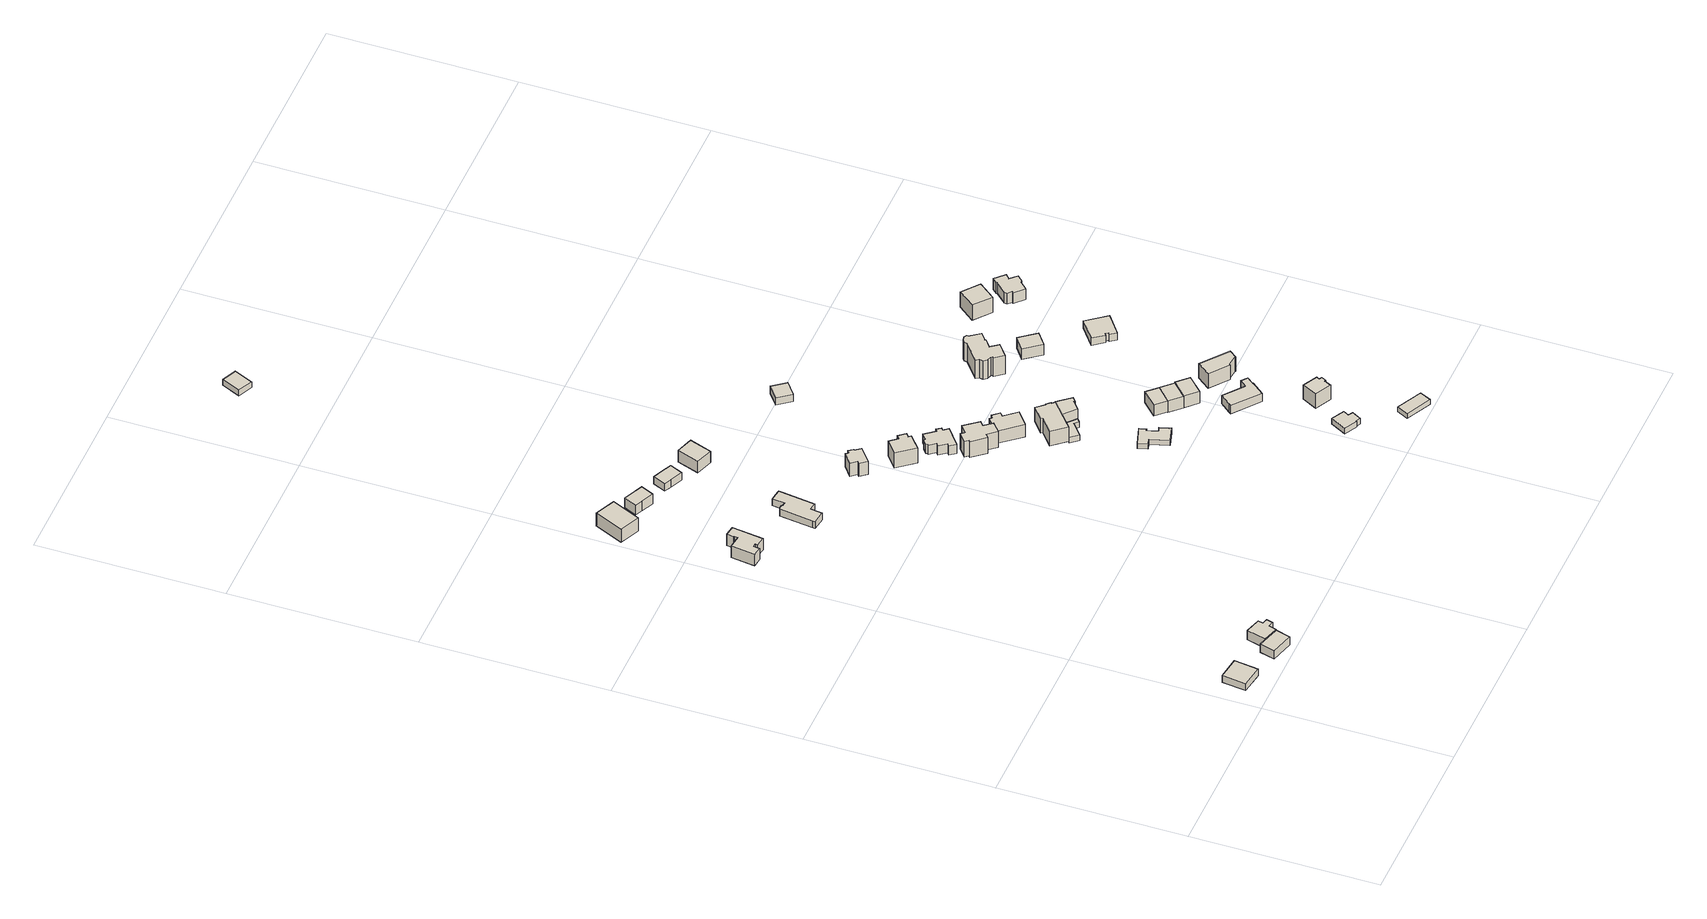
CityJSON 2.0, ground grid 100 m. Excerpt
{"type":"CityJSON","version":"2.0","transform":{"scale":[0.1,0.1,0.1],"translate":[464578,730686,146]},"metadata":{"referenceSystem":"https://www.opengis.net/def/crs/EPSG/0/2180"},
"CityObjects":{
"building1":{"type":"Building","attributes":{"przestNazw":"PL.PZGiK.336.BDOT10k","zrodloDach":"ALS_II","aktZrodla":"2024","roofType":"1000","measuredHeight":4.4},"geometry":[{"type":"Solid","lod":"1","boundaries":[[[[0,1,2,3]],[[2,4,5,3]],[[1,6,4,2]],[[0,7,6,1]],[[3,5,7,0]],[[4,6,7,5]]]]}]},
"building2":{"type":"Building","attributes":{"przestNazw":"PL.PZGiK.336.BDOT10k","zrodloDach":"ALS_II","aktZrodla":"2024","roofType":"1000","measuredHeight":5.22},"geometry":[{"type":"Solid","lod":"1","boundaries":[[[[8,9,10,11,12]],[[11,13,14,12]],[[10,15,13,11]],[[9,16,15,10]],[[8,17,16,9]],[[12,14,17,8]],[[13,15,16,17,14]]]]}]},
"building3":{"type":"Building","attributes":{"przestNazw":"PL.PZGiK.336.BDOT10k","zrodloDach":"ALS_II","aktZrodla":"2024","roofType":"1000","measuredHeight":6.08},"geometry":[{"type":"Solid","lod":"1","boundaries":[[[[18,19,20,21,22,23,24,25]],[[24,26,27,25]],[[23,28,26,24]],[[22,29,28,23]],[[21,30,29,22]],[[20,31,30,21]],[[19,32,31,20]],[[18,33,32,19]],[[25,27,33,18]],[[26,28,29,30,31,32,33,27]]]]}]},
"building4":{"type":"Building","attributes":{"przestNazw":"PL.PZGiK.336.BDOT10k","zrodloDach":"ALS_II","aktZrodla":"2024","roofType":"1000","measuredHeight":7.22},"geometry":[{"type":"Solid","lod":"1","boundaries":[[[[34,35,36,37,38,39,40,41,42,43,44,45,46]],[[45,47,48,46]],[[44,49,47,45]],[[43,50,49,44]],[[42,51,50,43]],[[41,52,51,42]],[[40,53,52,41]],[[39,54,53,40]],[[38,55,54,39]],[[37,56,55,38]],[[36,57,56,37]],[[35,58,57,36]],[[34,59,58,35]],[[46,48,59,34]],[[47,49,50,51,52,53,54,55,56,57,58,59,48]]]]}]},
"building5":{"type":"Building","attributes":{"przestNazw":"PL.PZGiK.336.BDOT10k","zrodloDach":"ALS_II","aktZrodla":"2024","roofType":"1000","measuredHeight":8.35},"geometry":[{"type":"Solid","lod":"1","boundaries":[[[[60,61,62,63]],[[62,64,65,63]],[[61,66,64,62]],[[60,67,66,61]],[[63,65,67,60]],[[64,66,67,65]]]]}]},
"building6":{"type":"Building","attributes":{"przestNazw":"PL.PZGiK.336.BDOT10k","zrodloDach":"ALS_II","aktZrodla":"2024","roofType":"1000","measuredHeight":6.3},"geometry":[{"type":"Solid","lod":"1","boundaries":[[[[68,69,70,71,72,73]],[[72,74,75,73]],[[71,76,74,72]],[[70,77,76,71]],[[69,78,77,70]],[[68,79,78,69]],[[73,75,79,68]],[[74,76,77,78,79,75]]]]}]},
"building7":{"type":"Building","attributes":{"przestNazw":"PL.PZGiK.336.BDOT10k","zrodloDach":"ALS_II","aktZrodla":"2024","roofType":"1000","measuredHeight":4.42},"geometry":[{"type":"Solid","lod":"1","boundaries":[[[[80,81,82,83,84,85,86,87,88,89,90,91,92,93,94,95,96]],[[95,97,98,96]],[[94,99,97,95]],[[93,100,99,94]],[[92,101,100,93]],[[91,102,101,92]],[[90,103,102,91]],[[89,104,103,90]],[[88,105,104,89]],[[87,106,105,88]],[[86,107,106,87]],[[85,108,107,86]],[[84,109,108,85]],[[83,110,109,84]],[[82,111,110,83]],[[81,112,111,82]],[[80,113,112,81]],[[96,98,113,80]],[[97,99,100,101,102,103,104,105,106,107,108,109,110,111,112,113,98]]]]}]},
"building8":{"type":"Building","attributes":{"przestNazw":"PL.PZGiK.336.BDOT10k","zrodloDach":"ALS_II","aktZrodla":"2024","roofType":"1000","measuredHeight":4.76},"geometry":[{"type":"Solid","lod":"1","boundaries":[[[[114,115,116,117,118,119]],[[118,120,121,119]],[[117,122,120,118]],[[116,123,122,117]],[[115,124,123,116]],[[114,125,124,115]],[[119,121,125,114]],[[120,122,123,124,125,121]]]]}]},
"building9":{"type":"Building","attributes":{"przestNazw":"PL.PZGiK.336.BDOT10k","zrodloDach":"ALS_II","aktZrodla":"2024","roofType":"1000","measuredHeight":7.4},"geometry":[{"type":"Solid","lod":"1","boundaries":[[[[126,127,128,129]],[[128,130,131,129]],[[127,132,130,128]],[[126,133,132,127]],[[129,131,133,126]],[[130,132,133,131]]]]}]},
"building10":{"type":"Building","attributes":{"przestNazw":"PL.PZGiK.336.BDOT10k","zrodloDach":"ALS_II","aktZrodla":"2024","roofType":"1000","measuredHeight":8.39},"geometry":[{"type":"Solid","lod":"1","boundaries":[[[[134,135,136,137,138,139,140,141,142,143]],[[142,144,145,143]],[[141,146,144,142]],[[140,147,146,141]],[[139,148,147,140]],[[138,149,148,139]],[[137,150,149,138]],[[136,151,150,137]],[[135,152,151,136]],[[134,153,152,135]],[[143,145,153,134]],[[144,146,147,148,149,150,151,152,153,145]]]]}]},
"building11":{"type":"Building","attributes":{"przestNazw":"PL.PZGiK.336.BDOT10k","zrodloDach":"ALS_II","aktZrodla":"2024","roofType":"1000","measuredHeight":9.65},"geometry":[{"type":"Solid","lod":"1","boundaries":[[[[154,155,156,157,158,159,160,161]],[[160,162,163,161]],[[159,164,162,160]],[[158,165,164,159]],[[157,166,165,158]],[[156,167,166,157]],[[155,168,167,156]],[[154,169,168,155]],[[161,163,169,154]],[[162,164,165,166,167,168,169,163]]]]}]},
"building12":{"type":"Building","attributes":{"przestNazw":"PL.PZGiK.336.BDOT10k","zrodloDach":"ALS_II","aktZrodla":"2024","roofType":"1000","measuredHeight":5.88},"geometry":[{"type":"Solid","lod":"1","boundaries":[[[[170,171,172,173,174,175,176,177,178,179,180,181,182,183,184,185]],[[184,186,187,185]],[[183,188,186,184]],[[182,189,188,183]],[[181,190,189,182]],[[180,191,190,181]],[[179,192,191,180]],[[178,193,192,179]],[[177,194,193,178]],[[176,195,194,177]],[[175,196,195,176]],[[174,197,196,175]],[[173,198,197,174]],[[172,199,198,173]],[[171,200,199,172]],[[170,201,200,171]],[[185,187,201,170]],[[186,188,189,190,191,192,193,194,195,196,197,198,199,200,201,187]]]]}]},
"building13":{"type":"Building","attributes":{"przestNazw":"PL.PZGiK.336.BDOT10k","zrodloDach":"ALS_II","aktZrodla":"2024","roofType":"1000","measuredHeight":10.07},"geometry":[{"type":"Solid","lod":"1","boundaries":[[[[202,203,204,205,206,207,208,209,210,211,212,213,214]],[[213,215,216,214]],[[212,217,215,213]],[[211,218,217,212]],[[210,219,218,211]],[[209,220,219,210]],[[208,221,220,209]],[[207,222,221,208]],[[206,223,222,207]],[[205,224,223,206]],[[204,225,224,205]],[[203,226,225,204]],[[202,227,226,203]],[[214,216,227,202]],[[215,217,218,219,220,221,222,223,224,225,226,227,216]]]]}]},
"building14":{"type":"Building","attributes":{"przestNazw":"PL.PZGiK.336.BDOT10k","zrodloDach":"ALS_II","aktZrodla":"2024","roofType":"1000","measuredHeight":3.71},"geometry":[{"type":"Solid","lod":"1","boundaries":[[[[228,229,230,231]],[[230,232,233,231]],[[229,234,232,230]],[[228,235,234,229]],[[231,233,235,228]],[[232,234,235,233]]]]}]},
"building15":{"type":"Building","attributes":{"przestNazw":"PL.PZGiK.336.BDOT10k","zrodloDach":"ALS_II","aktZrodla":"2024","roofType":"1000","measuredHeight":3.33},"geometry":[{"type":"Solid","lod":"1","boundaries":[[[[236,237,238,239,240,241,242,243,244,245]],[[244,246,247,245]],[[243,248,246,244]],[[242,249,248,243]],[[241,250,249,242]],[[240,251,250,241]],[[239,252,251,240]],[[238,253,252,239]],[[237,254,253,238]],[[236,255,254,237]],[[245,247,255,236]],[[246,248,249,250,251,252,253,254,255,247]]]]}]},
"building16":{"type":"Building","attributes":{"przestNazw":"PL.PZGiK.336.BDOT10k","zrodloDach":"ALS_II","aktZrodla":"2024","roofType":"1000","measuredHeight":7.99},"geometry":[{"type":"Solid","lod":"1","boundaries":[[[[256,257,258,259,260,261,262,263,264]],[[263,265,266,264]],[[262,267,265,263]],[[261,268,267,262]],[[260,269,268,261]],[[259,270,269,260]],[[258,271,270,259]],[[257,272,271,258]],[[256,273,272,257]],[[264,266,273,256]],[[265,267,268,269,270,271,272,273,266]]]]}]},
"building17":{"type":"Building","attributes":{"przestNazw":"PL.PZGiK.336.BDOT10k","zrodloDach":"ALS_II","aktZrodla":"2024","roofType":"1000","measuredHeight":3.51},"geometry":[{"type":"Solid","lod":"1","boundaries":[[[[274,275,276,277,278,279,280]],[[279,281,282,280]],[[278,283,281,279]],[[277,284,283,278]],[[276,285,284,277]],[[275,286,285,276]],[[274,287,286,275]],[[280,282,287,274]],[[281,283,284,285,286,287,282]]]]}]},
"building18":{"type":"Building","attributes":{"przestNazw":"PL.PZGiK.336.BDOT10k","zrodloDach":"ALS_II","aktZrodla":"2024","roofType":"1000","measuredHeight":9.33},"geometry":[{"type":"Solid","lod":"1","boundaries":[[[[288,289,290,291,292,293,294,295,296,297,298]],[[297,299,300,298]],[[296,301,299,297]],[[295,302,301,296]],[[294,303,302,295]],[[293,304,303,294]],[[292,305,304,293]],[[291,306,305,292]],[[290,307,306,291]],[[289,308,307,290]],[[288,309,308,289]],[[298,300,309,288]],[[299,301,302,303,304,305,306,307,308,309,300]]]]}]},
"building19":{"type":"Building","attributes":{"przestNazw":"PL.PZGiK.336.BDOT10k","zrodloDach":"ALS_II","aktZrodla":"2024","roofType":"1000","measuredHeight":9.54},"geometry":[{"type":"Solid","lod":"1","boundaries":[[[[310,311,312,313,293,292]],[[293,314,315,292]],[[313,316,314,293]],[[312,317,316,313]],[[311,318,317,312]],[[310,319,318,311]],[[292,315,319,310]],[[314,316,317,318,319,315]]]]}]},
"building20":{"type":"Building","attributes":{"przestNazw":"PL.PZGiK.336.BDOT10k","zrodloDach":"ALS_II","aktZrodla":"2024","roofType":"1000","measuredHeight":3.74},"geometry":[{"type":"Solid","lod":"1","boundaries":[[[[320,321,322,323,324,325,326,327]],[[326,328,329,327]],[[325,330,328,326]],[[324,331,330,325]],[[323,332,331,324]],[[322,333,332,323]],[[321,334,333,322]],[[320,335,334,321]],[[327,329,335,320]],[[328,330,331,332,333,334,335,329]]]]}]},
"building21":{"type":"Building","attributes":{"przestNazw":"PL.PZGiK.336.BDOT10k","zrodloDach":"ALS_II","aktZrodla":"2024","roofType":"1000","measuredHeight":4.67},"geometry":[{"type":"Solid","lod":"1","boundaries":[[[[336,337,338,339]],[[338,340,341,339]],[[337,342,340,338]],[[336,343,342,337]],[[339,341,343,336]],[[340,342,343,341]]]]}]},
"building22":{"type":"Building","attributes":{"przestNazw":"PL.PZGiK.336.BDOT10k","zrodloDach":"ALS_II","aktZrodla":"2024","roofType":"1000","measuredHeight":7.08},"geometry":[{"type":"Solid","lod":"1","boundaries":[[[[344,345,346,347]],[[346,348,349,347]],[[345,350,348,346]],[[344,351,350,345]],[[347,349,351,344]],[[348,350,351,349]]]]}]},
"building23":{"type":"Building","attributes":{"przestNazw":"PL.PZGiK.336.BDOT10k","zrodloDach":"ALS_II","aktZrodla":"2024","roofType":"1000","measuredHeight":7.25},"geometry":[{"type":"Solid","lod":"1","boundaries":[[[[352,353,354,355]],[[354,356,357,355]],[[353,358,356,354]],[[352,359,358,353]],[[355,357,359,352]],[[356,358,359,357]]]]}]},
"building24":{"type":"Building","attributes":{"przestNazw":"PL.PZGiK.336.BDOT10k","zrodloDach":"ALS_II","aktZrodla":"2024","roofType":"1000","measuredHeight":3},"geometry":[{"type":"Solid","lod":"1","boundaries":[[[[360,361,362,363]],[[362,364,365,363]],[[361,366,364,362]],[[360,367,366,361]],[[363,365,367,360]],[[364,366,367,365]]]]}]},
"building25":{"type":"Building","attributes":{"przestNazw":"PL.PZGiK.336.BDOT10k","zrodloDach":"ALS_II","aktZrodla":"2024","roofType":"1000","measuredHeight":5.36},"geometry":[{"type":"Solid","lod":"1","boundaries":[[[[368,369,370,371,372,373,374,375,376]],[[375,377,378,376]],[[374,379,377,375]],[[373,380,379,374]],[[372,381,380,373]],[[371,382,381,372]],[[370,383,382,371]],[[369,384,383,370]],[[368,385,384,369]],[[376,378,385,368]],[[377,379,380,381,382,383,384,385,378]]]]}]},
"building26":{"type":"Building","attributes":{"przestNazw":"PL.PZGiK.336.BDOT10k","zrodloDach":"ALS_II","aktZrodla":"2024","roofType":"1000","measuredHeight":7.62},"geometry":[{"type":"Solid","lod":"1","boundaries":[[[[386,387,388,389]],[[388,390,391,389]],[[387,392,390,388]],[[386,393,392,387]],[[389,391,393,386]],[[390,392,393,391]]]]}]},
"building27":{"type":"Building","attributes":{"przestNazw":"PL.PZGiK.336.BDOT10k","zrodloDach":"ALS_II","aktZrodla":"2024","roofType":"1000","measuredHeight":9.23},"geometry":[{"type":"Solid","lod":"1","boundaries":[[[[394,395,396,397,398,399,400,401]],[[400,402,403,401]],[[399,404,402,400]],[[398,405,404,399]],[[397,406,405,398]],[[396,407,406,397]],[[395,408,407,396]],[[394,409,408,395]],[[401,403,409,394]],[[402,404,405,406,407,408,409,403]]]]}]},
"building28":{"type":"Building","attributes":{"przestNazw":"PL.PZGiK.336.BDOT10k","zrodloDach":"ALS_II","aktZrodla":"2024","roofType":"1000","measuredHeight":11.93},"geometry":[{"type":"Solid","lod":"1","boundaries":[[[[410,411,412,413,414,415,416,417,418,419,420,421,422,423,424,425,426,427,428]],[[427,429,430,428]],[[426,431,429,427]],[[425,432,431,426]],[[424,433,432,425]],[[423,434,433,424]],[[422,435,434,423]],[[421,436,435,422]],[[420,437,436,421]],[[419,438,437,420]],[[418,439,438,419]],[[417,440,439,418]],[[416,441,440,417]],[[415,442,441,416]],[[414,443,442,415]],[[413,444,443,414]],[[412,445,444,413]],[[411,446,445,412]],[[410,447,446,411]],[[428,430,447,410]],[[429,431,432,433,434,435,436,437,438,439,440,441,442,443,444,445,446,447,430]]]]}]},
"building29":{"type":"Building","attributes":{"przestNazw":"PL.PZGiK.336.BDOT10k","zrodloDach":"ALS_II","aktZrodla":"2024","roofType":"1000","measuredHeight":9.42},"geometry":[{"type":"Solid","lod":"1","boundaries":[[[[448,449,450,451,452,453,454]],[[453,455,456,454]],[[452,457,455,453]],[[451,458,457,452]],[[450,459,458,451]],[[449,460,459,450]],[[448,461,460,449]],[[454,456,461,448]],[[455,457,458,459,460,461,456]]]]}]},
"building30":{"type":"Building","attributes":{"przestNazw":"PL.PZGiK.336.BDOT10k","zrodloDach":"ALS_II","aktZrodla":"2024","roofType":"1000","measuredHeight":6.75},"geometry":[{"type":"Solid","lod":"1","boundaries":[[[[462,463,464,465]],[[464,466,467,465]],[[463,468,466,464]],[[462,469,468,463]],[[465,467,469,462]],[[466,468,469,467]]]]}]},
"building31":{"type":"Building","attributes":{"przestNazw":"PL.PZGiK.336.BDOT10k","zrodloDach":"ALS_II","aktZrodla":"2024","roofType":"1000","measuredHeight":4.67},"geometry":[{"type":"Solid","lod":"1","boundaries":[[[[470,471,472,473,474,475,476,477]],[[476,478,479,477]],[[475,480,478,476]],[[474,481,480,475]],[[473,482,481,474]],[[472,483,482,473]],[[471,484,483,472]],[[470,485,484,471]],[[477,479,485,470]],[[478,480,481,482,483,484,485,479]]]]}]},
"building32":{"type":"Building","attributes":{"przestNazw":"PL.PZGiK.336.BDOT10k","zrodloDach":"ALS_II","aktZrodla":"2024","roofType":"1000","measuredHeight":9.74},"geometry":[{"type":"Solid","lod":"1","boundaries":[[[[486,487,488,489]],[[488,490,491,489]],[[487,492,490,488]],[[486,493,492,487]],[[489,491,493,486]],[[490,492,493,491]]]]}]},
"building33":{"type":"Building","attributes":{"przestNazw":"PL.PZGiK.336.BDOT10k","zrodloDach":"ALS_II","aktZrodla":"2024","roofType":"1000","measuredHeight":7.02},"geometry":[{"type":"Solid","lod":"1","boundaries":[[[[494,495,496,497,498,499,500,501,502,503,504,505,506]],[[505,507,508,506]],[[504,509,507,505]],[[503,510,509,504]],[[502,511,510,503]],[[501,512,511,502]],[[500,513,512,501]],[[499,514,513,500]],[[498,515,514,499]],[[497,516,515,498]],[[496,517,516,497]],[[495,518,517,496]],[[494,519,518,495]],[[506,508,519,494]],[[507,509,510,511,512,513,514,515,516,517,518,519,508]]]]}]}
},
"vertices":[
[199,216,40],[181,87,40],[59,104,40],[75,233,40],[59,104,84],[75,233,84],[181,87,84],[199,216,84],
[386,127,39],[470,102,39],[447,22,39],[324,56,39],[347,138,39],[324,56,92],[347,138,92],[447,22,92],[470,102,92],[386,127,92],
[498,207,35],[492,179,35],[521,172,35],[512,137,35],[483,144,35],[470,102,35],[386,127,35],[415,231,35],[386,127,96],[415,231,96],[470,102,96],[483,144,96],[512,137,96],[521,172,96],[492,179,96],[498,207,96],
[242,2841,11],[219,2673,11],[166,2680,11],[168,2694,11],[150,2696,11],[146,2663,11],[95,2670,11],[112,2799,11],[152,2794,11],[182,2790,11],[185,2810,11],[180,2811,11],[186,2849,11],[180,2811,84],[186,2849,84],[185,2810,84],[182,2790,84],[152,2794,84],[112,2799,84],[95,2670,84],[146,2663,84],[150,2696,84],[168,2694,84],[166,2680,84],[219,2673,84],[242,2841,84],
[109,3279,34],[1,3328,34],[71,3483,34],[179,3434,34],[71,3483,118],[179,3434,118],[1,3328,118],[109,3279,118],
[311,3372,34],[351,3353,34],[319,3284,34],[250,3315,34],[213,3332,34],[245,3402,34],[213,3332,97],[245,3402,97],[250,3315,97],[319,3284,97],[351,3353,97],[311,3372,97],
[573,2741,11],[593,2738,11],[602,2737,11],[598,2712,11],[575,2541,11],[535,2546,11],[528,2498,11],[526,2482,11],[453,2492,11],[455,2508,11],[479,2686,11],[484,2686,11],[490,2689,11],[506,2687,11],[512,2681,11],[529,2679,11],[537,2746,11],[529,2679,55],[537,2746,55],[512,2681,55],[506,2687,55],[490,2689,55],[484,2686,55],[479,2686,55],[455,2508,55],[453,2492,55],[526,2482,55],[528,2498,55],[535,2546,55],[575,2541,55],[598,2712,55],[602,2737,55],[593,2738,55],[573,2741,55],
[464,3246,33],[427,3263,33],[458,3332,33],[524,3303,33],[564,3284,33],[533,3215,33],[564,3284,80],[533,3215,80],[524,3303,80],[458,3332,80],[427,3263,80],[464,3246,80],
[612,3161,31],[653,3280,31],[744,3249,31],[703,3130,31],[744,3249,105],[703,3130,105],[653,3280,105],[612,3161,105],
[948,2505,4],[962,2516,4],[981,2492,4],[977,2488,4],[1002,2457,4],[924,2394,4],[893,2433,4],[903,2442,4],[878,2473,4],[937,2519,4],[878,2473,88],[937,2519,88],[903,2442,88],[893,2433,88],[924,2394,88],[1002,2457,88],[977,2488,88],[981,2492,88],[962,2516,88],[948,2505,88],
[1121,2311,2],[1139,2326,2],[1170,2289,2],[1151,2274,2],[1162,2261,2],[1089,2201,2],[1014,2294,2],[1087,2353,2],[1014,2294,98],[1087,2353,98],[1089,2201,98],[1162,2261,98],[1151,2274,98],[1170,2289,98],[1139,2326,98],[1121,2311,98],
[1263,2168,15],[1275,2177,15],[1293,2154,15],[1281,2144,15],[1302,2118,15],[1207,2042,15],[1182,2073,15],[1195,2084,15],[1164,2124,15],[1178,2135,15],[1151,2169,15],[1157,2174,15],[1155,2183,15],[1181,2203,15],[1189,2199,15],[1219,2223,15],[1189,2199,74],[1219,2223,74],[1181,2203,74],[1155,2183,74],[1157,2174,74],[1151,2169,74],[1178,2135,74],[1164,2124,74],[1195,2084,74],[1182,2073,74],[1207,2042,74],[1302,2118,74],[1281,2144,74],[1293,2154,74],[1275,2177,74],[1263,2168,74],
[1368,1979,8],[1345,1960,8],[1380,1916,8],[1352,1891,8],[1329,1872,8],[1289,1920,8],[1270,1904,8],[1211,1976,8],[1220,1983,8],[1205,2002,8],[1252,2040,8],[1267,2021,8],[1308,2054,8],[1267,2021,109],[1308,2054,109],[1252,2040,109],[1205,2002,109],[1220,1983,109],[1211,1976,109],[1270,1904,109],[1289,1920,109],[1329,1872,109],[1352,1891,109],[1380,1916,109],[1345,1960,109],[1368,1979,109],
[352,5465,143],[306,5364,143],[228,5400,143],[273,5501,143],[228,5400,180],[273,5501,180],[306,5364,180],[352,5465,180],
[1673,1233,11],[1662,1230,11],[1679,1173,11],[1702,1181,11],[1720,1121,11],[1634,1095,11],[1604,1195,11],[1571,1185,11],[1556,1237,11],[1661,1270,11],[1556,1237,44],[1661,1270,44],[1571,1185,44],[1604,1195,44],[1634,1095,44],[1720,1121,44],[1702,1181,44],[1679,1173,44],[1662,1230,44],[1673,1233,44],
[1486,1921,6],[1468,1906,6],[1525,1839,6],[1449,1778,6],[1352,1891,6],[1380,1916,6],[1428,1956,6],[1437,1945,6],[1454,1958,6],[1437,1945,86],[1454,1958,86],[1428,1956,86],[1380,1916,86],[1352,1891,86],[1449,1778,86],[1525,1839,86],[1468,1906,86],[1486,1921,86],
[1622,1572,10],[1601,1556,10],[1583,1577,10],[1513,1520,10],[1478,1561,10],[1486,1567,10],[1558,1628,10],[1486,1567,45],[1558,1628,45],[1478,1561,45],[1513,1520,45],[1583,1577,45],[1601,1556,45],[1622,1572,45],
[1602,1728,12],[1605,1730,12],[1624,1709,12],[1621,1706,12],[1634,1692,12],[1558,1628,12],[1486,1567,12],[1423,1641,12],[1501,1708,12],[1495,1715,12],[1563,1771,12],[1495,1715,105],[1563,1771,105],[1501,1708,105],[1423,1641,105],[1486,1567,105],[1558,1628,105],[1634,1692,105],[1621,1706,105],[1624,1709,105],[1605,1730,105],[1602,1728,105],
[1693,1622,12],[1670,1603,12],[1667,1608,12],[1622,1572,12],[1558,1628,108],[1634,1692,108],[1622,1572,108],[1667,1608,108],[1670,1603,108],[1693,1622,108],
[2105,372,33],[2089,342,33],[2113,329,33],[2085,278,33],[2061,292,33],[2059,287,33],[1991,324,33],[2037,409,33],[1991,324,70],[2037,409,70],[2059,287,70],[2061,292,70],[2085,278,70],[2113,329,70],[2089,342,70],[2105,372,70],
[1330,2966,35],[1259,2911,35],[1204,2982,35],[1275,3037,35],[1204,2982,82],[1275,3037,82],[1259,2911,82],[1330,2966,82],
[1928,1264,20],[1850,1189,20],[1798,1244,20],[1876,1319,20],[1798,1244,90],[1876,1319,90],[1850,1189,90],[1928,1264,90],
[1986,1206,18],[1907,1129,18],[1850,1189,18],[1928,1264,18],[1850,1189,91],[1928,1264,91],[1907,1129,91],[1986,1206,91],
[2354,68,49],[2324,7,49],[2187,75,49],[2218,136,49],[2187,75,80],[2218,136,80],[2324,7,80],[2354,68,80],
[1953,911,23],[1997,966,23],[2101,882,23],[2130,918,23],[2162,892,23],[2133,856,23],[2135,855,23],[2080,787,23],[1943,898,23],[2080,787,76],[1943,898,76],[2135,855,76],[2133,856,76],[2162,892,76],[2130,918,76],[2101,882,76],[1997,966,76],[1953,911,76],
[2045,1146,19],[1966,1069,19],[1907,1129,19],[1986,1206,19],[1907,1129,96],[1986,1206,96],[1966,1069,96],[2045,1146,96],
[2237,563,31],[2229,547,31],[2244,539,31],[2231,513,31],[2224,516,31],[2205,479,31],[2118,523,31],[2160,603,31],[2118,523,123],[2160,603,123],[2205,479,123],[2224,516,123],[2231,513,123],[2244,539,123],[2229,547,123],[2237,563,123],
[1893,2250,29],[1891,2241,29],[1932,2188,29],[1892,2156,29],[1895,2152,29],[1853,2119,29],[1886,2076,29],[1819,2023,29],[1782,2070,29],[1790,2077,29],[1782,2085,29],[1759,2092,29],[1746,2108,29],[1747,2131,29],[1736,2147,29],[1837,2226,29],[1839,2243,29],[1854,2255,29],[1877,2260,29],[1854,2255,148],[1877,2260,148],[1839,2243,148],[1837,2226,148],[1736,2147,148],[1747,2131,148],[1746,2108,148],[1759,2092,148],[1782,2085,148],[1790,2077,148],[1782,2070,148],[1819,2023,148],[1886,2076,148],[1853,2119,148],[1895,2152,148],[1892,2156,148],[1932,2188,148],[1891,2241,148],[1893,2250,148],
[2270,1024,24],[2240,986,24],[2235,989,24],[2181,993,24],[2176,988,24],[2077,1067,24],[2131,1135,24],[2077,1067,118],[2131,1135,118],[2176,988,118],[2181,993,118],[2235,989,118],[2240,986,118],[2270,1024,118],
[2004,2032,42],[2072,1945,42],[2003,1892,42],[1935,1980,42],[2003,1892,110],[1935,1980,110],[2072,1945,110],[2004,2032,110],
[2254,1782,43],[2335,1677,43],[2229,1596,43],[2205,1628,43],[2214,1635,43],[2203,1650,43],[2193,1642,43],[2148,1702,43],[2193,1642,90],[2148,1702,90],[2203,1650,90],[2214,1635,90],[2205,1628,90],[2229,1596,90],[2335,1677,90],[2254,1782,90],
[2084,2296,72],[2155,2384,72],[2245,2312,72],[2174,2222,72],[2245,2312,170],[2174,2222,170],[2155,2384,170],[2084,2296,170],
[2370,2227,84],[2347,2204,84],[2382,2169,84],[2351,2138,84],[2342,2138,84],[2305,2100,84],[2257,2148,84],[2263,2154,84],[2243,2173,84],[2244,2189,84],[2300,2246,84],[2295,2251,84],[2320,2276,84],[2295,2251,154],[2320,2276,154],[2300,2246,154],[2244,2189,154],[2243,2173,154],[2263,2154,154],[2257,2148,154],[2305,2100,154],[2342,2138,154],[2351,2138,154],[2382,2169,154],[2347,2204,154],[2370,2227,154]
]}
